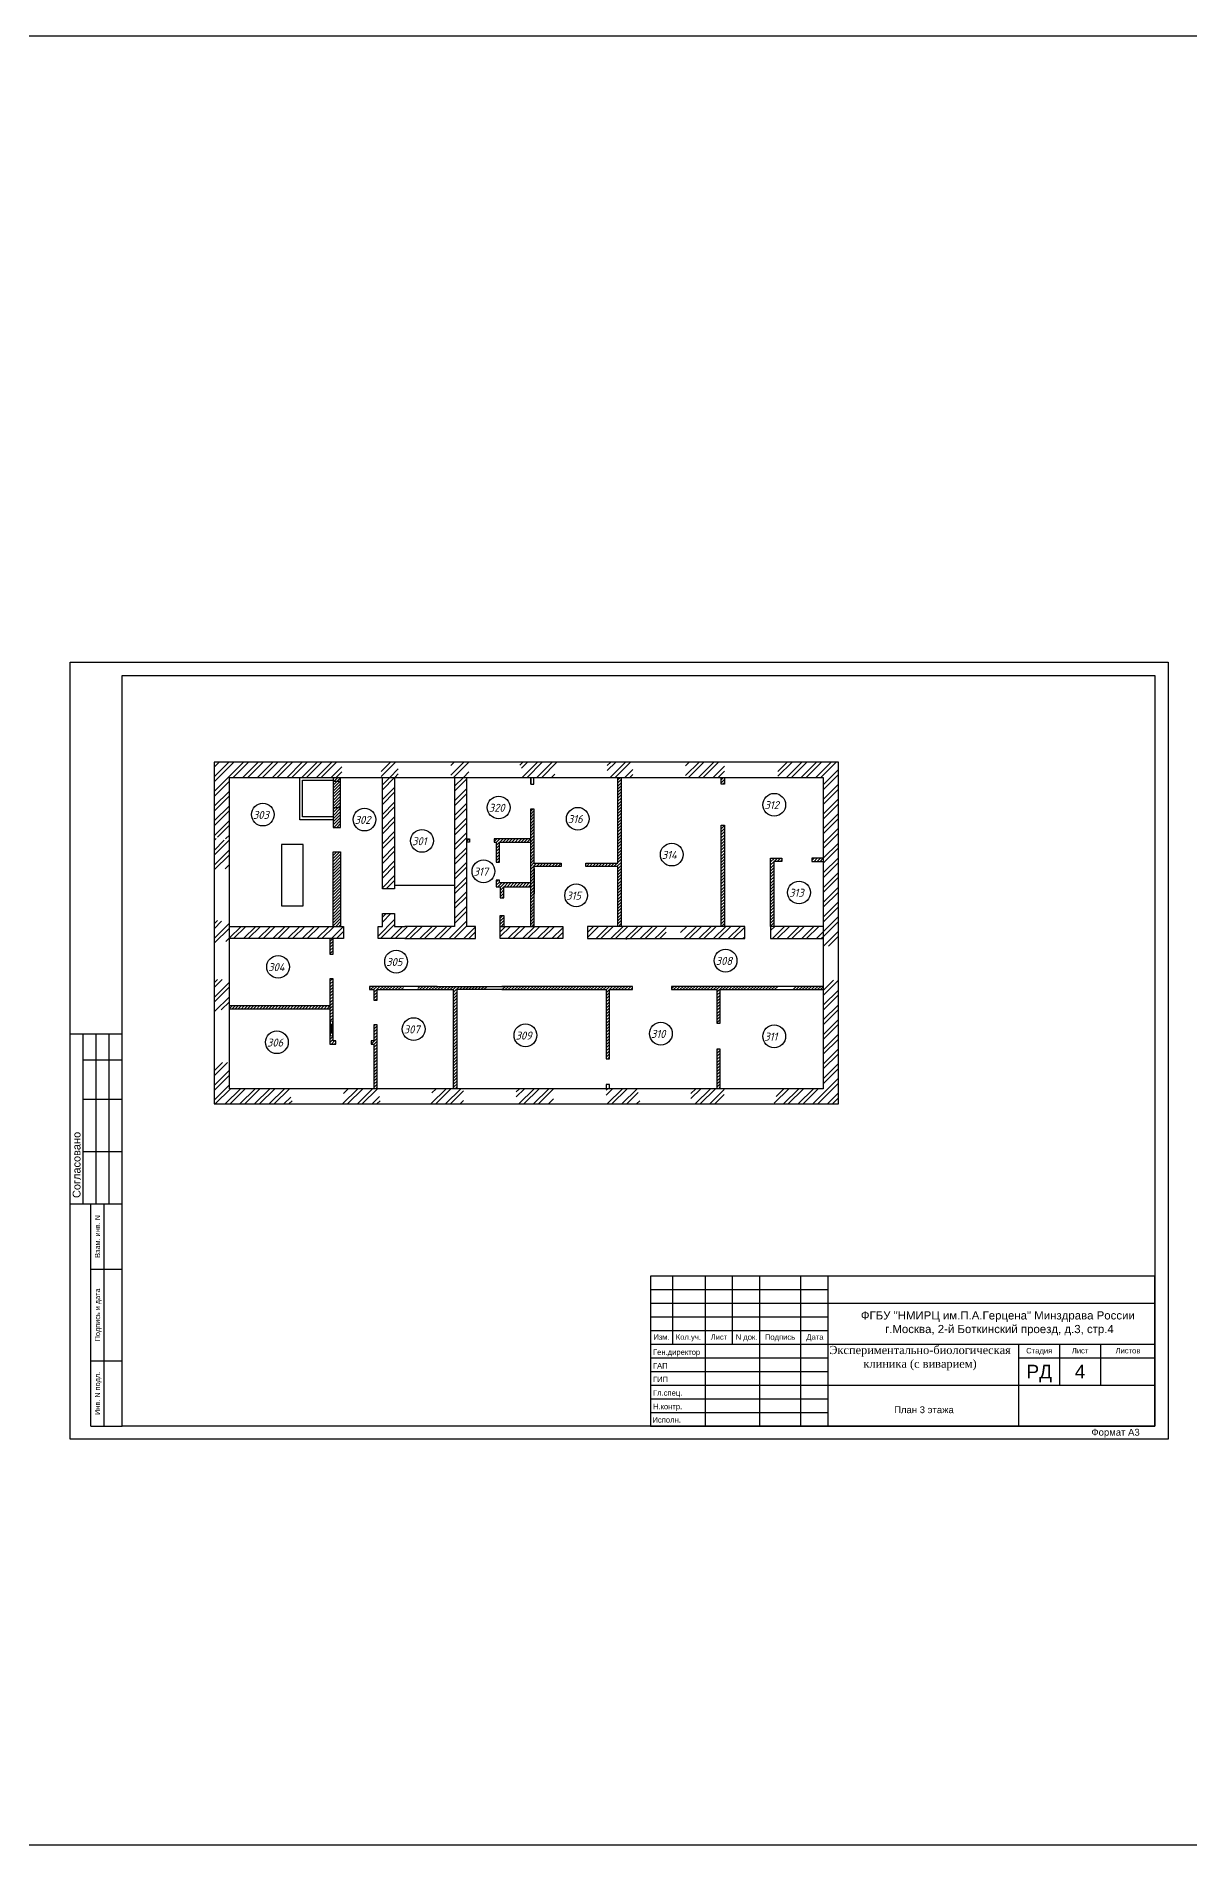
# Model space of a CAD drawing. Header units: millimetres. Extents: x -285783 to 224003, y -270247 to -22062.
# Drawn here: x -123785 to -81475, y -270247 to -203948 of the extents above; entities that cross this region are included whole.
import ezdxf
from ezdxf.enums import TextEntityAlignment as Align

# ---------------------------------------------------------------- set-up
doc = ezdxf.new("R2010")
doc.units = ezdxf.units.MM
for name, color, linetype, lineweight in [('12 текст рамки', 7, 'Continuous', 30), ('13 рамка', 7, 'Continuous', 30), ('крыльцо', 7, 'Continuous', 25), ('стены нар', 7, 'Continuous', 30), ('штриховки', 86, 'Continuous', 20)]:
    doc.layers.add(name, color=color, linetype=linetype, lineweight=lineweight)
for name, color, linetype in [('SANTEH', 30, 'Continuous'), ('ОК и Д', 5, 'Continuous'), ('перегородки', 7, 'Continuous')]:
    doc.layers.add(name, color=color, linetype=linetype)
doc.styles.add('РАМКА', font='arial.ttf')
doc.styles.add('стиль1', font='')
doc.styles.add('ТЕКСТ', font='arial.ttf', dxfattribs={"oblique": 10, "height": 150})
doc.styles.get('стиль1').set_extended_font_data('GOST Common', italic=True)

msp = doc.modelspace()

# ---------------------------------------------------------------- linework, layer by layer
at = {"layer": '13 рамка'}
for p, q in [((-122543, -240515), (-120625, -240515)), ((-122064, -246747), (-122064, -240515)), ((-121584, -246747), (-121584, -240515)), ((-121105, -246747), (-121105, -240515)), ((-122064, -241474), (-120625, -241474)), ((-122064, -242912), (-120625, -242912)), ((-122064, -244829), (-120625, -244829)), ((-122543, -246747), (-120625, -246747)), ((-121776, -254896), (-121776, -246747)), ((-121297, -254896), (-121297, -246747)), ((-121776, -249144), (-120625, -249144)), ((-101254, -249396), (-101254, -254896)), ((-82754, -249396), (-101254, -249396)), ((-101254, -249896), (-94754, -249896)), ((-100454, -249396), (-100454, -251896)), ((-99254, -249396), (-99254, -254896)), ((-98254, -249396), (-98254, -251896)), ((-97254, -249396), (-97254, -254896)), ((-95754, -249396), (-95754, -254896)), ((-94754, -249396), (-94754, -254896)), ((-82754, -254896), (-82754, -249396)), ((-101254, -250396), (-82754, -250396)), ((-101254, -250896), (-94754, -250896)), ((-101254, -251396), (-94754, -251396)), ((-101254, -251896), (-82754, -251896)), ((-87754, -251896), (-87754, -254896)), ((-86254, -251896), (-86254, -253396)), ((-84754, -251896), (-84754, -253396)), ((-121776, -252499), (-120625, -252499)), ((-101254, -252396), (-94754, -252396)), ((-87754, -252396), (-82754, -252396)), ((-101254, -252896), (-94754, -252896)), ((-101254, -252896), (-94754, -252896)), ((-101254, -253396), (-82754, -253396)), ((-101254, -253896), (-94754, -253896)), ((-101254, -253896), (-94754, -253896)), ((-101254, -254396), (-94754, -254396)), ((-101254, -254396), (-94754, -254396)), ((-121776, -254896), (-120625, -254896)), ((-101254, -254896), (-82754, -254896)), ((-101254, -254896), (-82754, -254896)), ((-101254, -254896), (-82754, -254896))]:
    msp.add_line(p, q, dxfattribs=at)
for points in [[(-122543, -226900), (-82275, -226900), (-82275, -255376), (-122543, -255376)], [(-120625, -227380), (-82754, -227380), (-82754, -254896), (-120625, -254896)]]:
    msp.add_lwpolyline(points, close=True, dxfattribs=at)
at = {"layer": 'SANTEH'}
msp.add_lwpolyline([(-105506, -235391), (-105506, -234456)], dxfattribs=at)
at = {"layer": 'крыльцо', "color": 1}
for p, q in [((-43836, -203948), (-285783, -203948)), ((-285162, -270247), (-43836, -270247))]:
    msp.add_line(p, q, dxfattribs=at)
at = {"layer": 'крыльцо', "color": 7}
for centre in [(-106822, -232222), (-96715, -232123), (-115473, -232481), (-111743, -232665), (-103922, -232636), (-109635, -233446), (-100477, -233949), (-107381, -234562), (-103982, -235443), (-95808, -235337), (-114913, -238062), (-110585, -237872), (-98500, -237835), (-109941, -240345), (-114957, -240828), (-105842, -240572), (-100874, -240511), (-96718, -240610)]:
    msp.add_circle(centre, 417, dxfattribs=at)
at = {"layer": 'ОК и Д', "color": 7, "lineweight": 15, "transparency": 33554687}
for p, q in [((-112889, -240059), (-113009, -240059)), ((-112889, -240589), (-113009, -240589))]:
    msp.add_line(p, q, dxfattribs=at)
at = {"layer": 'ОК и Д', "color": 7, "lineweight": 15}
for p, q in [((-112991, -240159), (-112991, -240059)), ((-112991, -240059), (-112921, -240059)), ((-112991, -240159), (-112991, -240489)), ((-112921, -240159), (-112991, -240159)), ((-112991, -240589), (-112991, -240489)), ((-112991, -240489), (-112921, -240489)), ((-112921, -240589), (-112991, -240589)), ((-112956, -240159), (-112956, -240489)), ((-112921, -240059), (-112921, -240159)), ((-112921, -240159), (-112921, -240489)), ((-112921, -240489), (-112921, -240589))]:
    msp.add_line(p, q, dxfattribs=at)
at = {"layer": 'перегородки', "lineweight": 30}
for p, q in [((-111009, -230559), (-117259, -230559)), ((-112409, -230559), (-117259, -230559)), ((-117259, -230559), (-117259, -243089)), ((-94359, -230559), (-112409, -230559)), ((-108689, -230559), (-111009, -230559)), ((-107129, -230559), (-108689, -230559)), ((-94359, -237084), (-94359, -230559)), ((-116699, -242529), (-116699, -231119)), ((-116699, -231119), (-112409, -231119)), ((-114119, -232669), (-114119, -231119)), ((-114019, -232569), (-114019, -231219)), ((-114019, -231219), (-112889, -231219)), ((-112889, -231119), (-112889, -232949)), ((-112629, -231269), (-112889, -231269)), ((-112619, -232949), (-112619, -231119)), ((-112409, -231119), (-108439, -231119)), ((-111089, -235209), (-111089, -231119)), ((-110639, -231119), (-110639, -235209)), ((-108439, -231119), (-108439, -236579)), ((-108439, -231119), (-107989, -231119)), ((-107989, -236579), (-107989, -231119)), ((-107989, -231119), (-94919, -231119)), ((-105649, -231119), (-105649, -231369)), ((-105649, -231369), (-105649, -231119)), ((-105649, -231369), (-105529, -231369)), ((-105529, -231369), (-105529, -231119)), ((-102449, -234268), (-102449, -231119)), ((-102449, -231119), (-102329, -231119)), ((-102329, -231119), (-102329, -236579)), ((-98664, -231369), (-98664, -231119)), ((-98544, -231369), (-98664, -231369)), ((-98544, -231119), (-98544, -231369)), ((-94919, -231119), (-94919, -237084)), ((-112889, -232669), (-114119, -232669)), ((-112889, -232569), (-114019, -232569)), ((-112629, -232239), (-112889, -232239)), ((-105649, -234419), (-105649, -232269)), ((-105649, -232269), (-105529, -232269)), ((-105529, -232269), (-105529, -234268)), ((-112889, -232949), (-112619, -232949)), ((-107989, -233369), (-107889, -233369)), ((-107889, -233369), (-107889, -233489)), ((-106909, -233369), (-106989, -233367)), ((-106989, -233367), (-106989, -233487)), ((-105649, -233369), (-106909, -233369)), ((-98664, -236579), (-98664, -232869)), ((-98664, -232869), (-98544, -232869)), ((-98544, -232869), (-98544, -234469)), ((-113989, -233579), (-114789, -233579)), ((-114789, -233579), (-114789, -234529)), ((-113989, -234529), (-113989, -233579)), ((-112889, -236579), (-112889, -233849)), ((-112889, -233849), (-112619, -233849)), ((-112619, -233849), (-112619, -236579)), ((-107889, -233489), (-107989, -233489)), ((-106989, -233487), (-106909, -233489)), ((-106909, -233489), (-106909, -234229)), ((-106789, -234229), (-106789, -233489)), ((-106789, -233489), (-105649, -233489)), ((-114789, -234529), (-114789, -235829)), ((-113989, -235829), (-113989, -234529)), ((-106909, -234229), (-106789, -234229)), ((-105649, -235529), (-105649, -234419)), ((-105529, -234268), (-105529, -234268)), ((-105529, -234268), (-105529, -234268)), ((-105529, -234268), (-104529, -234268)), ((-104529, -234388), (-105529, -234388)), ((-105529, -234388), (-105529, -235529)), ((-104529, -234268), (-104529, -234388)), ((-103629, -234388), (-103629, -234268)), ((-103629, -234268), (-102449, -234268)), ((-102449, -234388), (-103629, -234388)), ((-102449, -235389), (-102449, -234388)), ((-98544, -234469), (-98544, -234469)), ((-98544, -234469), (-98544, -234589)), ((-98544, -234589), (-98544, -234589)), ((-98544, -234589), (-98544, -236579)), ((-96848, -236579), (-96848, -234079)), ((-96848, -234079), (-96433, -234079)), ((-96433, -234199), (-96728, -234199)), ((-96728, -234199), (-96728, -236579)), ((-96433, -234079), (-96433, -234199)), ((-94919, -234079), (-95333, -234079)), ((-95333, -234079), (-95333, -234199)), ((-95333, -234199), (-94919, -234199)), ((-110639, -235209), (-111089, -235209)), ((-108439, -235079), (-110639, -235079)), ((-106789, -234889), (-106909, -234889)), ((-106909, -234889), (-106909, -234989)), ((-106909, -234989), (-106909, -234989)), ((-106909, -234989), (-106909, -235129)), ((-106909, -235129), (-106769, -235129)), ((-106789, -234989), (-106789, -234889)), ((-105649, -234989), (-106789, -234989)), ((-106769, -235129), (-106769, -235529)), ((-106629, -235529), (-106629, -235129)), ((-106629, -235129), (-105649, -235129)), ((-114789, -235829), (-113989, -235829)), ((-106769, -235529), (-106629, -235529)), ((-105649, -236579), (-105649, -235529)), ((-105529, -235529), (-105529, -236579)), ((-102449, -236579), (-102449, -235389)), ((-116699, -236579), (-112508, -236579)), ((-112508, -236579), (-112508, -237029)), ((-111239, -237029), (-111239, -236579)), ((-111239, -236579), (-111089, -236579)), ((-111089, -236579), (-111089, -236109)), ((-111089, -236109), (-110639, -236109)), ((-110639, -236109), (-110639, -236579)), ((-110639, -236579), (-110269, -236579)), ((-108439, -236579), (-110269, -236579)), ((-107889, -236579), (-107989, -236579)), ((-107669, -236579), (-107889, -236579)), ((-107669, -237029), (-107669, -236579)), ((-106769, -236579), (-106769, -236179)), ((-106769, -236179), (-106629, -236179)), ((-106769, -237029), (-106769, -236579)), ((-106769, -236579), (-104469, -236579)), ((-106629, -236179), (-106629, -236580)), ((-104469, -236579), (-104469, -237029)), ((-97798, -236579), (-103569, -236579)), ((-103569, -236579), (-103569, -237029)), ((-97798, -237029), (-97798, -236579)), ((-94919, -236579), (-96848, -236579)), ((-96848, -236579), (-96848, -237029)), ((-112508, -237029), (-116699, -237029)), ((-113009, -237029), (-113009, -237604)), ((-112889, -237604), (-112889, -237029)), ((-110269, -237029), (-111239, -237029)), ((-110269, -237029), (-107889, -237029)), ((-107889, -237029), (-107669, -237029)), ((-104469, -237029), (-106769, -237029)), ((-103569, -237029), (-97798, -237029)), ((-96848, -237029), (-94919, -237029)), ((-94919, -237084), (-94919, -242529)), ((-94359, -243089), (-94359, -237084)), ((-113009, -237604), (-112889, -237604)), ((-113009, -238504), (-113009, -240589)), ((-112889, -238504), (-113009, -238504)), ((-112889, -240589), (-112889, -238504)), ((-109079, -238779), (-111559, -238779)), ((-111559, -238779), (-111559, -238899)), ((-111559, -238899), (-111399, -238899)), ((-111399, -238899), (-111399, -239289)), ((-111399, -239289), (-111279, -239289)), ((-111279, -239289), (-111279, -238899)), ((-111279, -238899), (-108479, -238899)), ((-109079, -238779), (-106634, -238779)), ((-108479, -242529), (-108479, -238899)), ((-106634, -238899), (-108359, -238899)), ((-108359, -238899), (-108359, -242529)), ((-103059, -238779), (-106709, -238779)), ((-106709, -238898), (-102879, -238899)), ((-101909, -238779), (-103059, -238779)), ((-102879, -238899), (-102879, -238899)), ((-102879, -238899), (-102879, -241429)), ((-102759, -241429), (-102759, -238899)), ((-102759, -238899), (-101909, -238899)), ((-101909, -238899), (-101909, -238779)), ((-95909, -238779), (-100489, -238779)), ((-100489, -238779), (-100489, -238899)), ((-100489, -238899), (-98819, -238899)), ((-98819, -238899), (-98819, -240129)), ((-98699, -240129), (-98699, -238899)), ((-98699, -238899), (-95984, -238899)), ((-94919, -238779), (-96009, -238779)), ((-96009, -238899), (-94919, -238899)), ((-113009, -239489), (-116699, -239489)), ((-113009, -239609), (-116699, -239609)), ((-113009, -240589), (-113009, -240899)), ((-112889, -240779), (-112889, -240589)), ((-111279, -240189), (-111399, -240189)), ((-111399, -240189), (-111399, -240779)), ((-111279, -242529), (-111279, -240189)), ((-98819, -240129), (-98699, -240129)), ((-113009, -240899), (-112794, -240899)), ((-112794, -240779), (-112889, -240779)), ((-112794, -240899), (-112794, -240779)), ((-111399, -240779), (-111494, -240779)), ((-111494, -240779), (-111494, -240899)), ((-111494, -240899), (-111399, -240899)), ((-111399, -240899), (-111399, -242529)), ((-98699, -241079), (-98819, -241079)), ((-98819, -241079), (-98819, -242529)), ((-98699, -242529), (-98699, -241079)), ((-102879, -241429), (-102759, -241429)), ((-94919, -242529), (-116699, -242529)), ((-102759, -242379), (-102879, -242379)), ((-102879, -242379), (-102879, -242529)), ((-102759, -242529), (-102759, -242379)), ((-117259, -243089), (-94359, -243089))]:
    msp.add_line(p, q, dxfattribs=at)
at = {"layer": 'стены нар'}
for p, q in [((-112619, -234409), (-112619, -236209)), ((-112508, -236579), (-112508, -237029)), ((-112359, -243089), (-102839, -243089))]:
    msp.add_line(p, q, dxfattribs=at)
at = {"layer": 'штриховки', "color": 18, "lineweight": 15, "true_color": 0x000000}
for p, q in [((-117259, -230561), (-117257, -230559)), ((-117259, -231099), (-116718, -230559)), ((-117259, -231638), (-116179, -230559)), ((-117259, -230740), (-117077, -230559)), ((-117259, -231279), (-116539, -230559)), ((-116560, -231119), (-116000, -230559)), ((-116200, -231119), (-115640, -230559)), ((-116021, -231119), (-115461, -230559)), ((-115662, -231119), (-115102, -230559)), ((-115482, -231119), (-114922, -230559)), ((-115123, -231119), (-114563, -230559)), ((-114943, -231119), (-114383, -230559)), ((-114584, -231119), (-114024, -230559)), ((-114404, -231119), (-113844, -230559)), ((-114045, -231119), (-113485, -230559)), ((-113866, -231119), (-113306, -230559)), ((-113506, -231119), (-112946, -230559)), ((-113327, -231119), (-112767, -230559)), ((-111134, -230902), (-110791, -230559)), ((-111134, -231081), (-110612, -230559)), ((-108576, -230679), (-108456, -230559)), ((-108573, -231035), (-108097, -230559)), ((-108477, -231119), (-107917, -230559)), ((-106050, -230666), (-105942, -230559)), ((-105985, -230781), (-105762, -230559)), ((-105963, -231119), (-105403, -230559)), ((-105783, -231119), (-105223, -230559)), ((-105424, -231119), (-104864, -230559)), ((-105245, -231119), (-104704, -230578)), ((-102839, -230688), (-102709, -230559)), ((-102839, -230868), (-102529, -230559)), ((-102730, -231119), (-102170, -230559)), ((-102551, -231119), (-101991, -230559)), ((-99970, -231053), (-99476, -230559)), ((-99970, -230693), (-99835, -230559)), ((-99856, -231119), (-99296, -230559)), ((-99497, -231119), (-98937, -230559)), ((-99318, -231119), (-98758, -230559)), ((-98958, -231119), (-98544, -230704)), ((-96584, -230899), (-96243, -230559)), ((-96584, -231079), (-96064, -230559)), ((-96264, -231119), (-95704, -230559)), ((-96085, -231119), (-95525, -230559)), ((-95726, -231119), (-95166, -230559)), ((-95546, -231119), (-94986, -230559)), ((-95187, -231119), (-94627, -230559)), ((-95007, -231119), (-94447, -230559)), ((-117259, -231818), (-116699, -231258)), ((-112968, -231119), (-112579, -230730)), ((-112788, -231119), (-112579, -230910)), ((-111089, -231395), (-110812, -231119)), ((-111089, -231575), (-110639, -231125)), ((-110812, -231119), (-110503, -230809)), ((-110633, -231119), (-110503, -230989)), ((-108439, -231439), (-108118, -231119)), ((-108439, -231619), (-107989, -231169)), ((-108118, -231119), (-107915, -230915)), ((-104885, -231119), (-104769, -231002)), ((-102191, -231119), (-101900, -230827)), ((-102012, -231119), (-101900, -231007)), ((-98779, -231119), (-98544, -230884)), ((-94919, -231390), (-94359, -230830)), ((-94919, -231569), (-94359, -231009)), ((-94919, -231928), (-94359, -231368)), ((-117259, -232177), (-116699, -231617)), ((-117259, -232357), (-116699, -231797)), ((-111089, -231934), (-110639, -231484)), ((-111089, -232114), (-110639, -231664)), ((-111089, -232473), (-110639, -232023)), ((-108439, -231978), (-107989, -231528)), ((-108439, -232158), (-107989, -231708)), ((-94919, -232108), (-94359, -231548)), ((-94919, -232467), (-94359, -231907)), ((-117259, -232716), (-116699, -232156)), ((-117259, -232895), (-116699, -232335)), ((-117259, -233255), (-116699, -232695)), ((-111089, -232652), (-110639, -232202)), ((-111089, -233012), (-110639, -232562)), ((-108439, -232517), (-107989, -232067)), ((-108439, -232696), (-107989, -232246)), ((-108439, -233056), (-107989, -232606)), ((-94919, -232647), (-94359, -232087)), ((-94919, -233006), (-94359, -232446)), ((-94919, -233186), (-94359, -232626)), ((-117259, -233434), (-117183, -233359)), ((-117139, -233314), (-116699, -232874)), ((-116837, -233371), (-116699, -233233)), ((-111089, -233191), (-110639, -232741)), ((-111089, -233550), (-110639, -233100)), ((-111089, -233730), (-110639, -233280)), ((-108439, -233235), (-107989, -232785)), ((-108439, -233594), (-107989, -233144)), ((-108439, -233774), (-107989, -233324)), ((-94919, -233545), (-94359, -232985)), ((-94919, -233724), (-94359, -233164)), ((-117259, -233793), (-116889, -233424)), ((-117259, -233973), (-116709, -233424)), ((-117259, -234332), (-116699, -233772)), ((-117259, -234512), (-116699, -233952)), ((-111089, -234089), (-110639, -233639)), ((-111089, -234269), (-110639, -233819)), ((-108439, -234133), (-107989, -233683)), ((-108439, -234313), (-107989, -233863)), ((-94919, -234084), (-94359, -233524)), ((-94919, -234263), (-94359, -233703)), ((-116851, -234464), (-116699, -234311)), ((-111089, -234628), (-110639, -234178)), ((-111089, -234808), (-110639, -234358)), ((-108439, -234672), (-107989, -234222)), ((-108439, -234852), (-107989, -234402)), ((-94919, -234622), (-94359, -234062)), ((-94919, -234802), (-94359, -234242)), ((-94919, -235161), (-94359, -234601)), ((-111089, -235167), (-110639, -234717)), ((-110951, -235209), (-110639, -234896)), ((-108439, -235211), (-107989, -234761)), ((-108439, -235391), (-107989, -234941)), ((-108439, -235750), (-107989, -235300)), ((-94919, -235341), (-94359, -234781)), ((-94919, -235700), (-94359, -235140)), ((-94919, -235880), (-94359, -235320)), ((-108439, -235929), (-107989, -235479)), ((-108439, -236289), (-107989, -235839)), ((-108439, -236468), (-107989, -236018)), ((-94919, -236239), (-94359, -235679)), ((-94919, -236419), (-94359, -235859)), ((-117259, -236487), (-117139, -236367)), ((-117259, -236667), (-116985, -236394)), ((-117259, -237026), (-116699, -236466)), ((-117252, -237199), (-116699, -236646)), ((-116699, -237005), (-116272, -236579)), ((-116543, -237029), (-116093, -236579)), ((-116184, -237029), (-115734, -236579)), ((-116004, -237029), (-115554, -236579)), ((-115645, -237029), (-115195, -236579)), ((-115465, -237029), (-115015, -236579)), ((-115106, -237029), (-114656, -236579)), ((-114926, -237029), (-114476, -236579)), ((-114567, -237029), (-114117, -236579)), ((-114387, -237029), (-113937, -236579)), ((-114028, -237029), (-113578, -236579)), ((-113849, -237029), (-113399, -236579)), ((-113489, -237029), (-113039, -236579)), ((-113310, -237029), (-112860, -236579)), ((-112951, -237029), (-112508, -236586)), ((-111239, -236933), (-110639, -236333)), ((-111155, -237029), (-110639, -236513)), ((-111089, -236244), (-110953, -236109)), ((-111089, -236424), (-110773, -236109)), ((-110795, -237029), (-110345, -236579)), ((-110616, -237029), (-110269, -236682)), ((-110269, -236682), (-110166, -236579)), ((-110257, -237029), (-109807, -236579)), ((-110077, -237029), (-109627, -236579)), ((-109718, -237029), (-109268, -236579)), ((-109538, -237029), (-109088, -236579)), ((-109179, -237029), (-108729, -236579)), ((-108999, -237029), (-108549, -236579)), ((-108640, -237029), (-107989, -236377)), ((-108461, -237029), (-107989, -236557)), ((-108101, -237029), (-107669, -236596)), ((-106769, -236774), (-106574, -236579)), ((-106769, -236953), (-106394, -236579)), ((-106485, -237029), (-106035, -236579)), ((-106305, -237029), (-105855, -236579)), ((-105946, -237029), (-105496, -236579)), ((-105766, -237029), (-105316, -236579)), ((-105407, -237029), (-104957, -236579)), ((-105228, -237029), (-104778, -236579)), ((-104868, -237029), (-104469, -236629)), ((-103569, -236807), (-103341, -236579)), ((-103569, -236986), (-103161, -236579)), ((-103252, -237029), (-102802, -236579)), ((-103072, -237029), (-102622, -236579)), ((-102713, -237029), (-102263, -236579)), ((-102534, -237029), (-102084, -236579)), ((-102174, -237029), (-101724, -236579)), ((-101995, -237029), (-101545, -236579)), ((-101636, -237029), (-101186, -236579)), ((-101456, -237029), (-101006, -236579)), ((-100918, -236850), (-100683, -236615)), ((-100153, -236804), (-99928, -236579)), ((-100019, -237029), (-99569, -236579)), ((-99839, -237029), (-99389, -236579)), ((-99480, -237029), (-99030, -236579)), ((-99301, -237029), (-98851, -236579)), ((-98941, -237029), (-98491, -236579)), ((-98762, -237029), (-98312, -236579)), ((-98403, -237029), (-97953, -236579)), ((-98223, -237029), (-97798, -236603)), ((-96848, -236731), (-96695, -236579)), ((-96786, -237029), (-96336, -236579)), ((-96607, -237029), (-96157, -236579)), ((-96247, -237029), (-95797, -236579)), ((-96068, -237029), (-95618, -236579)), ((-95709, -237029), (-95259, -236579)), ((-95529, -237029), (-95079, -236579)), ((-94919, -236778), (-94359, -236218)), ((-94919, -236957), (-94359, -236397)), ((-116827, -237134), (-116699, -237005)), ((-112771, -237029), (-112508, -236765)), ((-107922, -237029), (-107669, -236776)), ((-104689, -237029), (-104469, -236809)), ((-102159, -237058), (-102129, -237029)), ((-101097, -237029), (-100918, -236850)), ((-100917, -237029), (-100683, -236795)), ((-97864, -237029), (-97798, -236963)), ((-95170, -237029), (-94919, -236778)), ((-94990, -237029), (-94919, -236957)), ((-94906, -237304), (-94359, -236757)), ((-94726, -237304), (-94359, -236936)), ((-117259, -238643), (-117139, -238523)), ((-117259, -238822), (-116960, -238524)), ((-117259, -239182), (-116699, -238622)), ((-94919, -239113), (-94359, -238553)), ((-94919, -238933), (-94539, -238554)), ((-117259, -239361), (-116699, -238801)), ((-117242, -239704), (-116699, -239160)), ((-94919, -239472), (-94359, -238912)), ((-94919, -239651), (-94359, -239091)), ((-116997, -239639), (-116699, -239340)), ((-94919, -240011), (-94359, -239451)), ((-94919, -240190), (-94359, -239630)), ((-94919, -240549), (-94359, -239989)), ((-94919, -240729), (-94359, -240169)), ((-94919, -241088), (-94359, -240528)), ((-94919, -241268), (-94359, -240708)), ((-94919, -241627), (-94359, -241067)), ((-94919, -241807), (-94359, -241247)), ((-117259, -241876), (-116952, -241569)), ((-117259, -242055), (-116772, -241569)), ((-117259, -242414), (-116699, -241854)), ((-94919, -242166), (-94359, -241606)), ((-94919, -242346), (-94359, -241786)), ((-117259, -242594), (-116699, -242034)), ((-117259, -242953), (-116699, -242393)), ((-117215, -243089), (-116655, -242529)), ((-116855, -243089), (-116295, -242529)), ((-116676, -243089), (-116116, -242529)), ((-116317, -243089), (-115757, -242529)), ((-116137, -243089), (-115577, -242529)), ((-115778, -243089), (-115218, -242529)), ((-115598, -243089), (-115038, -242529)), ((-115239, -243089), (-114679, -242529)), ((-115059, -243089), (-114499, -242529)), ((-112545, -243089), (-111985, -242529)), ((-112519, -242703), (-112344, -242529)), ((-112365, -243089), (-111805, -242529)), ((-112006, -243089), (-111446, -242529)), ((-111826, -243089), (-111266, -242529)), ((-109312, -243089), (-108752, -242529)), ((-109269, -242686), (-109111, -242529)), ((-109132, -243089), (-108572, -242529)), ((-108773, -243089), (-108213, -242529)), ((-108594, -243089), (-108109, -242604)), ((-106179, -242650), (-106058, -242529)), ((-106179, -242829), (-105878, -242529)), ((-106079, -243089), (-105519, -242529)), ((-105899, -243089), (-105339, -242529)), ((-105540, -243089), (-104980, -242529)), ((-105361, -243089), (-104809, -242537)), ((-102879, -242582), (-102825, -242529)), ((-102879, -242762), (-102645, -242529)), ((-102846, -243089), (-102286, -242529)), ((-102667, -243089), (-102107, -242529)), ((-102307, -243089), (-101747, -242529)), ((-99774, -242710), (-99592, -242529)), ((-99774, -242890), (-99412, -242529)), ((-99613, -243089), (-99053, -242529)), ((-99434, -243089), (-98874, -242529)), ((-99074, -243089), (-98549, -242563)), ((-96714, -243063), (-96180, -242529)), ((-96649, -242818), (-96359, -242529)), ((-96380, -243089), (-95820, -242529)), ((-96201, -243089), (-95641, -242529)), ((-95842, -243089), (-95282, -242529)), ((-95662, -243089), (-95102, -242529)), ((-95303, -243089), (-94359, -242145)), ((-95123, -243089), (-94359, -242324)), ((-114700, -243089), (-114449, -242837)), ((-114521, -243089), (-114401, -242969)), ((-111467, -243089), (-111199, -242820)), ((-111288, -243089), (-111168, -242969)), ((-108234, -243089), (-108109, -242963)), ((-105001, -243089), (-104809, -242896)), ((-102128, -243089), (-101704, -242665)), ((-101769, -243089), (-101649, -242969)), ((-98895, -243089), (-98549, -242743)), ((-94764, -243089), (-94359, -242684)), ((-94584, -243089), (-94359, -242863))]:
    msp.add_line(p, q, dxfattribs=at)
at = {"layer": 'штриховки', "color": 251, "lineweight": 5, "true_color": 0x636466}
for p, q in [((-112889, -231175), (-112833, -231119)), ((-112889, -231399), (-112758, -231269)), ((-112889, -231511), (-112646, -231269)), ((-112889, -231624), (-112619, -231354)), ((-112871, -231269), (-112721, -231119)), ((-112758, -231269), (-112619, -231129)), ((-102449, -231209), (-102359, -231119)), ((-102449, -231321), (-102328, -231200)), ((-102449, -231434), (-102328, -231313)), ((-98664, -231206), (-98577, -231119)), ((-98664, -231318), (-98544, -231198)), ((-98602, -231369), (-98544, -231310)), ((-112889, -231736), (-112619, -231466)), ((-112889, -231848), (-112619, -231578)), ((-112889, -231960), (-112619, -231690)), ((-112889, -232073), (-112619, -231803)), ((-112889, -232185), (-112619, -231915)), ((-112830, -232239), (-112619, -232027)), ((-102450, -231658), (-102329, -231537)), ((-102450, -231771), (-102329, -231649)), ((-102450, -231883), (-102329, -231762)), ((-102450, -231995), (-102329, -231874)), ((-102450, -232107), (-102329, -231986)), ((-102449, -231546), (-102328, -231425)), ((-112889, -232297), (-112830, -232239)), ((-112889, -232409), (-112718, -232239)), ((-112889, -232522), (-112619, -232252)), ((-112889, -232634), (-112619, -232364)), ((-112889, -232746), (-112619, -232476)), ((-112889, -232858), (-112619, -232588)), ((-112867, -232949), (-112619, -232701)), ((-112718, -232239), (-112619, -232139)), ((-102450, -232220), (-102329, -232099)), ((-102450, -232332), (-102329, -232211)), ((-102450, -232444), (-102329, -232323)), ((-102450, -232557), (-102329, -232435)), ((-102450, -232669), (-102329, -232548)), ((-102450, -232781), (-102329, -232660)), ((-112755, -232949), (-112619, -232813)), ((-112642, -232949), (-112619, -232925)), ((-107989, -233459), (-107899, -233369)), ((-106989, -233469), (-106888, -233369)), ((-106909, -233501), (-106776, -233369)), ((-106784, -233489), (-106664, -233369)), ((-106672, -233489), (-106552, -233369)), ((-106559, -233489), (-106439, -233369)), ((-106447, -233489), (-106327, -233369)), ((-106335, -233489), (-106215, -233369)), ((-106223, -233489), (-106103, -233369)), ((-106110, -233489), (-105990, -233369)), ((-105998, -233489), (-105878, -233369)), ((-105886, -233489), (-105766, -233369)), ((-105774, -233489), (-105654, -233369)), ((-102450, -232893), (-102329, -232772)), ((-102450, -233006), (-102329, -232884)), ((-102450, -233118), (-102329, -232997)), ((-102450, -233230), (-102329, -233109)), ((-102450, -233343), (-102329, -233221)), ((-102450, -233455), (-102329, -233333)), ((-98664, -232890), (-98643, -232869)), ((-98664, -233002), (-98544, -232882)), ((-98664, -233114), (-98544, -232994)), ((-98664, -233226), (-98544, -233106)), ((-98664, -233339), (-98544, -233219)), ((-98664, -233451), (-98544, -233331)), ((-112889, -233869), (-112869, -233849)), ((-112889, -233981), (-112757, -233849)), ((-112889, -234093), (-112644, -233849)), ((-112889, -234205), (-112619, -233935)), ((-107906, -233489), (-107889, -233471)), ((-106909, -233614), (-106789, -233494)), ((-106909, -233726), (-106789, -233606)), ((-106909, -233838), (-106789, -233718)), ((-106909, -233950), (-106789, -233830)), ((-106909, -234063), (-106789, -233943)), ((-105661, -233489), (-105649, -233476)), ((-102450, -233567), (-102329, -233446)), ((-102450, -233679), (-102329, -233558)), ((-102450, -233792), (-102329, -233670)), ((-102450, -233904), (-102329, -233783)), ((-102450, -234016), (-102329, -233895)), ((-102450, -234129), (-102329, -234007)), ((-98664, -233563), (-98544, -233443)), ((-98664, -233675), (-98544, -233555)), ((-98664, -233788), (-98544, -233668)), ((-98664, -233900), (-98544, -233780)), ((-98664, -234012), (-98544, -233892)), ((-98664, -234124), (-98544, -234004)), ((-112889, -234318), (-112619, -234048)), ((-112889, -234430), (-112619, -234160)), ((-112889, -234542), (-112619, -234272)), ((-112889, -234654), (-112619, -234384)), ((-112889, -234767), (-112619, -234497)), ((-112889, -234879), (-112619, -234609)), ((-106909, -234175), (-106789, -234055)), ((-106850, -234229), (-106789, -234167)), ((-103629, -234297), (-103600, -234268)), ((-103608, -234388), (-103488, -234268)), ((-103496, -234388), (-103376, -234268)), ((-103383, -234388), (-103263, -234268)), ((-103271, -234388), (-103151, -234268)), ((-103159, -234388), (-103039, -234268)), ((-103047, -234388), (-102927, -234268)), ((-102934, -234388), (-102814, -234268)), ((-102822, -234388), (-102702, -234268)), ((-102710, -234388), (-102590, -234268)), ((-102598, -234388), (-102478, -234268)), ((-102485, -234388), (-102329, -234232)), ((-102451, -234802), (-102329, -234681)), ((-102450, -234241), (-102329, -234119)), ((-102450, -234577), (-102329, -234456)), ((-102450, -234690), (-102329, -234568)), ((-102449, -234464), (-102329, -234344)), ((-98664, -234237), (-98544, -234117)), ((-98664, -234349), (-98544, -234229)), ((-98664, -234461), (-98544, -234341)), ((-98664, -234573), (-98544, -234453)), ((-98664, -234686), (-98544, -234566)), ((-98664, -234798), (-98544, -234678)), ((-96848, -234104), (-96822, -234079)), ((-96848, -234217), (-96710, -234079)), ((-96848, -234329), (-96728, -234209)), ((-96848, -234441), (-96728, -234321)), ((-96848, -234553), (-96728, -234433)), ((-96848, -234666), (-96728, -234546)), ((-96848, -234778), (-96728, -234658)), ((-96718, -234199), (-96598, -234079)), ((-96605, -234199), (-96485, -234079)), ((-96493, -234199), (-96433, -234139)), ((-95333, -234161), (-95251, -234079)), ((-95258, -234199), (-95138, -234079)), ((-95146, -234199), (-95026, -234079)), ((-95034, -234199), (-94919, -234084)), ((-112889, -234991), (-112619, -234721)), ((-112889, -235103), (-112619, -234833)), ((-112889, -235216), (-112619, -234946)), ((-112889, -235328), (-112619, -235058)), ((-112889, -235440), (-112619, -235170)), ((-112889, -235552), (-112619, -235282)), ((-106909, -234961), (-106837, -234889)), ((-106909, -235073), (-106789, -234953)), ((-106852, -235129), (-106712, -234989)), ((-106769, -235157), (-106600, -234989)), ((-106769, -235270), (-106630, -235131)), ((-106769, -235382), (-106630, -235243)), ((-106769, -235494), (-106630, -235356)), ((-106625, -235126), (-106488, -234989)), ((-106513, -235126), (-106376, -234989)), ((-106400, -235126), (-106263, -234989)), ((-106291, -235129), (-106151, -234989)), ((-106179, -235129), (-106039, -234989)), ((-106067, -235129), (-105927, -234989)), ((-105954, -235129), (-105814, -234989)), ((-105842, -235129), (-105702, -234989)), ((-105730, -235129), (-105649, -235048)), ((-102453, -235366), (-102329, -235242)), ((-102453, -235478), (-102329, -235354)), ((-102452, -235140), (-102329, -235017)), ((-102452, -235253), (-102329, -235130)), ((-102451, -234915), (-102329, -234793)), ((-102451, -235028), (-102329, -234905)), ((-98664, -234910), (-98544, -234790)), ((-98664, -235022), (-98544, -234902)), ((-98664, -235135), (-98544, -235015)), ((-98664, -235247), (-98544, -235127)), ((-98664, -235359), (-98544, -235239)), ((-98664, -235471), (-98544, -235351)), ((-96848, -234890), (-96728, -234770)), ((-96848, -235002), (-96728, -234882)), ((-96848, -235115), (-96728, -234995)), ((-96848, -235227), (-96728, -235107)), ((-96848, -235339), (-96728, -235219)), ((-96848, -235451), (-96728, -235331)), ((-112889, -235665), (-112619, -235395)), ((-112889, -235777), (-112619, -235507)), ((-112889, -235889), (-112619, -235619)), ((-112889, -236001), (-112619, -235731)), ((-112889, -236114), (-112619, -235844)), ((-112889, -236226), (-112619, -235956)), ((-106691, -235529), (-106629, -235466)), ((-102452, -235590), (-102329, -235466)), ((-102452, -235702), (-102329, -235579)), ((-102451, -235814), (-102329, -235691)), ((-102451, -235925), (-102329, -235803)), ((-102451, -236037), (-102329, -235916)), ((-98664, -235584), (-98544, -235464)), ((-98664, -235696), (-98544, -235576)), ((-98664, -235808), (-98544, -235688)), ((-98664, -235920), (-98544, -235800)), ((-98664, -236033), (-98544, -235913)), ((-96848, -235564), (-96728, -235444)), ((-96848, -235676), (-96728, -235556)), ((-96848, -235788), (-96728, -235668)), ((-96848, -235900), (-96728, -235780)), ((-96848, -236013), (-96728, -235893)), ((-96848, -236125), (-96728, -236005)), ((-112889, -236338), (-112619, -236068)), ((-112889, -236450), (-112619, -236180)), ((-112889, -236563), (-112619, -236293)), ((-112792, -236579), (-112619, -236405)), ((-112680, -236579), (-112619, -236517)), ((-106769, -236280), (-106668, -236179)), ((-106769, -236392), (-106629, -236252)), ((-106769, -236504), (-106629, -236364)), ((-106731, -236579), (-106629, -236477)), ((-102450, -236149), (-102329, -236028)), ((-102450, -236261), (-102329, -236140)), ((-102450, -236373), (-102329, -236252)), ((-102449, -236485), (-102329, -236365)), ((-102431, -236579), (-102329, -236477)), ((-98664, -236145), (-98544, -236025)), ((-98664, -236257), (-98544, -236137)), ((-98664, -236369), (-98544, -236249)), ((-98664, -236482), (-98544, -236362)), ((-98649, -236579), (-98544, -236474)), ((-96848, -236237), (-96728, -236117)), ((-96848, -236349), (-96728, -236229)), ((-96848, -236462), (-96728, -236342)), ((-96848, -236574), (-96728, -236454)), ((-113009, -237132), (-112906, -237029)), ((-113009, -237244), (-112889, -237124)), ((-113009, -237356), (-112889, -237236)), ((-113009, -237468), (-112889, -237348)), ((-113009, -237581), (-112889, -237461)), ((-112919, -237604), (-112889, -237573)), ((-113009, -238591), (-112921, -238504)), ((-113009, -238703), (-112889, -238583)), ((-113009, -238816), (-112889, -238696)), ((-113009, -238928), (-112980, -238899)), ((-113009, -239040), (-112889, -238920)), ((-113009, -239152), (-112889, -239032)), ((-113009, -239265), (-112889, -239145)), ((-113009, -239377), (-112889, -239257)), ((-112980, -238899), (-112889, -238808)), ((-111559, -238825), (-111513, -238779)), ((-111520, -238899), (-111400, -238779)), ((-111408, -238899), (-111288, -238779)), ((-111399, -239002), (-111176, -238779)), ((-111399, -239114), (-111279, -238994)), ((-111399, -239226), (-111279, -239106)), ((-111349, -239289), (-111279, -239218)), ((-111184, -238899), (-111064, -238779)), ((-111071, -238899), (-110951, -238779)), ((-110959, -238899), (-110839, -238779)), ((-110847, -238899), (-110727, -238779)), ((-110735, -238899), (-110639, -238803)), ((-110639, -238803), (-110615, -238779)), ((-110622, -238899), (-110502, -238779)), ((-110510, -238899), (-110390, -238779)), ((-110398, -238899), (-110319, -238819)), ((-109789, -238851), (-109717, -238779)), ((-109724, -238899), (-109604, -238779)), ((-109612, -238899), (-109492, -238779)), ((-109500, -238899), (-109380, -238779)), ((-109388, -238899), (-109268, -238779)), ((-109275, -238899), (-109155, -238779)), ((-109163, -238899), (-109043, -238779)), ((-109051, -238899), (-108931, -238779)), ((-108939, -238899), (-108819, -238779)), ((-108826, -238899), (-108706, -238779)), ((-108714, -238899), (-108594, -238779)), ((-108602, -238899), (-108482, -238779)), ((-108490, -238899), (-108439, -238848)), ((-108479, -239000), (-108439, -238960)), ((-108479, -239112), (-108439, -239072)), ((-108479, -239225), (-108439, -239185)), ((-108479, -239337), (-108439, -239297)), ((-108439, -238848), (-108370, -238779)), ((-108439, -238960), (-108257, -238779)), ((-108439, -239072), (-108359, -238992)), ((-108439, -239185), (-108359, -239105)), ((-108439, -239297), (-108359, -239217)), ((-108439, -239409), (-108359, -239329)), ((-108265, -238899), (-108145, -238779)), ((-108153, -238899), (-108033, -238779)), ((-108041, -238899), (-107921, -238779)), ((-107928, -238899), (-107808, -238779)), ((-107816, -238899), (-107696, -238779)), ((-107704, -238899), (-107584, -238779)), ((-107592, -238899), (-107472, -238779)), ((-107479, -238899), (-107359, -238779)), ((-107367, -238899), (-107247, -238779)), ((-100489, -238868), (-100400, -238779)), ((-100407, -238899), (-100287, -238779)), ((-100295, -238899), (-100175, -238779)), ((-100183, -238899), (-100063, -238779)), ((-100071, -238899), (-99951, -238779)), ((-99958, -238899), (-99838, -238779)), ((-99846, -238899), (-99726, -238779)), ((-99734, -238899), (-99614, -238779)), ((-99622, -238899), (-99502, -238779)), ((-99509, -238899), (-99389, -238779)), ((-99397, -238899), (-99277, -238779)), ((-99285, -238899), (-99165, -238779)), ((-99173, -238899), (-99053, -238779)), ((-99060, -238899), (-98940, -238779)), ((-98948, -238899), (-98828, -238779)), ((-98836, -238899), (-98716, -238779)), ((-98819, -238994), (-98604, -238779)), ((-98819, -239106), (-98699, -238986)), ((-98819, -239218), (-98699, -239098)), ((-98819, -239331), (-98699, -239211)), ((-98819, -239443), (-98699, -239323)), ((-98611, -238899), (-98491, -238779)), ((-98499, -238899), (-98379, -238779)), ((-98387, -238899), (-98267, -238779)), ((-98275, -238899), (-98155, -238779)), ((-98162, -238899), (-98042, -238779)), ((-98050, -238899), (-97930, -238779)), ((-97938, -238899), (-97818, -238779)), ((-97826, -238899), (-97706, -238779)), ((-97713, -238899), (-97593, -238779)), ((-97601, -238899), (-97481, -238779)), ((-97489, -238899), (-97369, -238779)), ((-97376, -238899), (-97256, -238779)), ((-97264, -238899), (-97144, -238779)), ((-97152, -238899), (-97032, -238779)), ((-97040, -238899), (-96920, -238779)), ((-96927, -238899), (-96807, -238779)), ((-96815, -238899), (-96695, -238779)), ((-96703, -238899), (-96583, -238779)), ((-116699, -239587), (-116601, -239489)), ((-116608, -239609), (-116488, -239489)), ((-116496, -239609), (-116376, -239489)), ((-116384, -239609), (-116264, -239489)), ((-116272, -239609), (-116152, -239489)), ((-116159, -239609), (-116039, -239489)), ((-116047, -239609), (-115927, -239489)), ((-115935, -239609), (-115815, -239489)), ((-115822, -239609), (-115702, -239489)), ((-115710, -239609), (-115590, -239489)), ((-115598, -239609), (-115478, -239489)), ((-115486, -239609), (-115366, -239489)), ((-115373, -239609), (-115253, -239489)), ((-115261, -239609), (-115141, -239489)), ((-115149, -239609), (-115029, -239489)), ((-115037, -239609), (-114917, -239489)), ((-114924, -239609), (-114804, -239489)), ((-114812, -239609), (-114692, -239489)), ((-114700, -239609), (-114580, -239489)), ((-114588, -239609), (-114468, -239489)), ((-114475, -239609), (-114355, -239489)), ((-114363, -239609), (-114243, -239489)), ((-114251, -239609), (-114131, -239489)), ((-114139, -239609), (-114019, -239489)), ((-114026, -239609), (-113906, -239489)), ((-113914, -239609), (-113794, -239489)), ((-113802, -239609), (-113682, -239489)), ((-113690, -239609), (-113570, -239489)), ((-113577, -239609), (-113457, -239489)), ((-113465, -239609), (-113345, -239489)), ((-113353, -239609), (-113233, -239489)), ((-113241, -239609), (-113121, -239489)), ((-113128, -239609), (-113009, -239489)), ((-113016, -239609), (-113009, -239601)), ((-113009, -239489), (-112889, -239369)), ((-113009, -239601), (-112889, -239481)), ((-113009, -239714), (-112889, -239594)), ((-113009, -239826), (-112889, -239706)), ((-113009, -239938), (-112889, -239818)), ((-112987, -240029), (-112889, -239930)), ((-108479, -239449), (-108439, -239409)), ((-108479, -239561), (-108439, -239521)), ((-108479, -239674), (-108439, -239634)), ((-108479, -239786), (-108439, -239746)), ((-108479, -239898), (-108439, -239858)), ((-108479, -240010), (-108439, -239970)), ((-108439, -239521), (-108359, -239441)), ((-108439, -239634), (-108359, -239554)), ((-108439, -239746), (-108359, -239666)), ((-108439, -239858), (-108359, -239778)), ((-108439, -239970), (-108359, -239890)), ((-98819, -239555), (-98699, -239435)), ((-98819, -239667), (-98699, -239547)), ((-98819, -239780), (-98699, -239660)), ((-98819, -239892), (-98699, -239772)), ((-98819, -240004), (-98699, -239884)), ((-98819, -240116), (-98699, -239996)), ((-113009, -240050), (-112987, -240029)), ((-113009, -240724), (-112889, -240604)), ((-112905, -240059), (-112889, -240043)), ((-111399, -240236), (-111351, -240189)), ((-111399, -240349), (-111279, -240229)), ((-111399, -240461), (-111279, -240341)), ((-111399, -240573), (-111279, -240453)), ((-111399, -240685), (-111279, -240565)), ((-108479, -240123), (-108439, -240083)), ((-108479, -240235), (-108439, -240195)), ((-108479, -240347), (-108439, -240307)), ((-108479, -240459), (-108439, -240419)), ((-108479, -240572), (-108439, -240532)), ((-108479, -240684), (-108439, -240644)), ((-108439, -240083), (-108359, -240003)), ((-108439, -240195), (-108359, -240115)), ((-108439, -240307), (-108359, -240227)), ((-108439, -240419), (-108359, -240339)), ((-108439, -240532), (-108359, -240452)), ((-108439, -240644), (-108359, -240564)), ((-98719, -240129), (-98699, -240109)), ((-113009, -240836), (-112889, -240716)), ((-112959, -240899), (-112839, -240779)), ((-112847, -240899), (-112794, -240846)), ((-111494, -240893), (-111279, -240678)), ((-111494, -240780), (-111492, -240779)), ((-111399, -240910), (-111279, -240790)), ((-111399, -241022), (-111279, -240902)), ((-111399, -241134), (-111279, -241014)), ((-111399, -241247), (-111279, -241127)), ((-111399, -241359), (-111279, -241239)), ((-108479, -240796), (-108439, -240756)), ((-108479, -240908), (-108439, -240868)), ((-108479, -241021), (-108439, -240981)), ((-108479, -241133), (-108439, -241093)), ((-108479, -241245), (-108439, -241205)), ((-108479, -241357), (-108439, -241317)), ((-108439, -240756), (-108359, -240676)), ((-108439, -240868), (-108359, -240788)), ((-108439, -240981), (-108359, -240901)), ((-108439, -241093), (-108359, -241013)), ((-108439, -241205), (-108359, -241125)), ((-108439, -241317), (-108359, -241237)), ((-98819, -241127), (-98771, -241079)), ((-98819, -241239), (-98699, -241119)), ((-98819, -241351), (-98699, -241231)), ((-111399, -241471), (-111279, -241351)), ((-111399, -241583), (-111279, -241463)), ((-111399, -241696), (-111279, -241576)), ((-111399, -241808), (-111279, -241688)), ((-111399, -241920), (-111279, -241800)), ((-111399, -242032), (-111279, -241912)), ((-108479, -241470), (-108439, -241430)), ((-108479, -241582), (-108439, -241542)), ((-108479, -241694), (-108439, -241654)), ((-108479, -241806), (-108439, -241766)), ((-108479, -241919), (-108439, -241879)), ((-108439, -241430), (-108359, -241350)), ((-108439, -241542), (-108359, -241462)), ((-108439, -241654), (-108359, -241574)), ((-108439, -241766), (-108359, -241686)), ((-108439, -241879), (-108359, -241799)), ((-108439, -241991), (-108359, -241911)), ((-98819, -241464), (-98699, -241344)), ((-98819, -241576), (-98699, -241456)), ((-98819, -241688), (-98699, -241568)), ((-98819, -241800), (-98699, -241680)), ((-98819, -241913), (-98699, -241793)), ((-98819, -242025), (-98699, -241905)), ((-111399, -242145), (-111279, -242025)), ((-111399, -242257), (-111279, -242137)), ((-111399, -242369), (-111279, -242249)), ((-111399, -242481), (-111279, -242361)), ((-111334, -242529), (-111279, -242474)), ((-108479, -242031), (-108439, -241991)), ((-108479, -242143), (-108439, -242103)), ((-108479, -242256), (-108439, -242216)), ((-108479, -242368), (-108439, -242328)), ((-108479, -242480), (-108439, -242440)), ((-108439, -242103), (-108359, -242023)), ((-108439, -242216), (-108359, -242136)), ((-108439, -242328), (-108359, -242248)), ((-108439, -242440), (-108359, -242360)), ((-108415, -242529), (-108359, -242472)), ((-98819, -242137), (-98699, -242017)), ((-98819, -242249), (-98699, -242129)), ((-98819, -242362), (-98699, -242242)), ((-98819, -242474), (-98699, -242354)), ((-98761, -242529), (-98699, -242466))]:
    msp.add_line(p, q, dxfattribs=at)
at = {"layer": 'штриховки', "color": 251, "true_color": 0x636466}
for p, q in [((-105649, -232354), (-105564, -232269)), ((-105649, -232466), (-105529, -232346)), ((-105649, -232578), (-105529, -232458)), ((-105649, -232690), (-105529, -232570)), ((-105649, -232803), (-105529, -232683)), ((-105649, -232915), (-105529, -232795)), ((-105649, -233027), (-105529, -232907)), ((-105649, -233139), (-105529, -233019)), ((-105649, -233252), (-105529, -233132)), ((-105649, -233364), (-105529, -233244)), ((-105649, -233476), (-105529, -233356)), ((-105649, -233588), (-105529, -233468)), ((-105649, -233701), (-105529, -233581)), ((-105649, -233813), (-105529, -233693)), ((-105649, -233925), (-105529, -233805)), ((-105649, -234037), (-105529, -233917)), ((-105649, -234150), (-105529, -234030)), ((-105649, -234262), (-105529, -234142)), ((-105649, -234374), (-105529, -234254)), ((-105649, -234486), (-105431, -234268)), ((-105649, -234599), (-105529, -234479)), ((-105649, -234711), (-105529, -234591)), ((-105439, -234388), (-105319, -234268)), ((-105326, -234388), (-105206, -234268)), ((-105214, -234388), (-105094, -234268)), ((-105102, -234388), (-104982, -234268)), ((-104990, -234388), (-104870, -234268)), ((-104877, -234388), (-104757, -234268)), ((-104765, -234388), (-104645, -234268)), ((-104653, -234388), (-104533, -234268)), ((-104541, -234388), (-104529, -234377)), ((-105649, -234823), (-105529, -234703)), ((-105649, -234935), (-105529, -234815)), ((-105649, -235048), (-105529, -234928)), ((-105649, -235160), (-105529, -235040)), ((-105649, -235272), (-105529, -235152)), ((-105649, -235384), (-105529, -235264)), ((-105649, -235497), (-105529, -235377)), ((-105649, -235609), (-105529, -235489)), ((-105649, -235721), (-105529, -235601)), ((-105649, -235833), (-105529, -235713)), ((-105649, -235946), (-105529, -235826)), ((-105649, -236058), (-105529, -235938)), ((-105649, -236170), (-105529, -236050)), ((-105649, -236282), (-105529, -236162)), ((-105649, -236395), (-105529, -236275)), ((-105649, -236507), (-105529, -236387)), ((-105608, -236579), (-105529, -236499)), ((-106693, -238898), (-106574, -238779)), ((-106581, -238898), (-106461, -238779)), ((-106469, -238898), (-106349, -238779)), ((-106357, -238898), (-106237, -238779)), ((-106244, -238898), (-106125, -238779)), ((-106132, -238899), (-106012, -238779)), ((-106020, -238899), (-105900, -238779)), ((-105908, -238899), (-105788, -238779)), ((-105795, -238899), (-105676, -238779)), ((-105683, -238899), (-105563, -238779)), ((-105571, -238899), (-105451, -238779)), ((-105459, -238899), (-105339, -238779)), ((-105346, -238899), (-105227, -238779)), ((-105234, -238899), (-105114, -238779)), ((-105122, -238899), (-105002, -238779)), ((-105010, -238899), (-104890, -238779)), ((-104897, -238899), (-104778, -238779)), ((-104785, -238899), (-104665, -238779)), ((-104673, -238899), (-104553, -238779)), ((-104561, -238899), (-104441, -238779)), ((-104448, -238899), (-104328, -238779)), ((-104336, -238899), (-104216, -238779)), ((-104224, -238899), (-104104, -238779)), ((-104112, -238899), (-103992, -238779)), ((-103999, -238899), (-103879, -238779)), ((-103887, -238899), (-103767, -238779)), ((-103775, -238899), (-103655, -238779)), ((-103663, -238899), (-103543, -238779)), ((-103550, -238899), (-103430, -238779)), ((-103438, -238899), (-103318, -238779)), ((-103326, -238899), (-103206, -238779)), ((-103214, -238899), (-103094, -238779)), ((-103101, -238899), (-102981, -238779)), ((-102989, -238899), (-102869, -238779)), ((-102879, -238901), (-102757, -238779)), ((-102879, -239013), (-102645, -238779)), ((-102879, -239125), (-102759, -239005)), ((-102879, -239237), (-102759, -239117)), ((-102879, -239350), (-102759, -239230)), ((-102652, -238899), (-102532, -238779)), ((-102540, -238899), (-102420, -238779)), ((-102428, -238899), (-102308, -238779)), ((-102316, -238899), (-102196, -238779)), ((-102203, -238899), (-102083, -238779)), ((-102091, -238899), (-101971, -238779)), ((-101979, -238899), (-101909, -238828)), ((-96009, -238878), (-95909, -238779)), ((-95917, -238899), (-95797, -238779)), ((-95805, -238899), (-95685, -238779)), ((-95693, -238899), (-95573, -238779)), ((-95580, -238899), (-95460, -238779)), ((-95468, -238899), (-95348, -238779)), ((-95356, -238899), (-95236, -238779)), ((-95244, -238899), (-95124, -238779)), ((-95131, -238899), (-95011, -238779)), ((-95019, -238899), (-94919, -238798)), ((-102879, -239462), (-102759, -239342)), ((-102879, -239574), (-102759, -239454)), ((-102879, -239686), (-102759, -239566)), ((-102879, -239799), (-102759, -239679)), ((-102879, -239911), (-102759, -239791)), ((-102879, -240023), (-102759, -239903)), ((-102879, -240135), (-102759, -240015)), ((-102879, -240248), (-102759, -240128)), ((-102879, -240360), (-102759, -240240)), ((-102879, -240472), (-102759, -240352)), ((-102879, -240584), (-102759, -240464)), ((-102879, -240697), (-102759, -240577)), ((-102879, -240809), (-102759, -240689)), ((-102879, -240921), (-102759, -240801)), ((-102879, -241033), (-102759, -240913)), ((-102879, -241146), (-102759, -241026)), ((-102879, -241258), (-102759, -241138)), ((-102879, -241370), (-102759, -241250)), ((-102825, -241429), (-102759, -241362))]:
    msp.add_line(p, q, dxfattribs=at)
at = {"layer": 'штриховки', "color": 7, "lineweight": 5}
msp.add_line((-113009, -240612), (-112986, -240589), dxfattribs=at)

# ---------------------------------------------------------------- texts
at = {"layer": '12 текст рамки', "lineweight": 15, "style": 'ТЕКСТ'}
msp.add_text('Согласовано', height=287.63, rotation=90, dxfattribs=at).set_placement((-122303, -246536), align=Align.MIDDLE_LEFT)
for s, p in [('Взам. инв. N', (-121536, -247945)), ('Подпись и дата', (-121536, -250822)), ('Инв. N подл.', (-121536, -253698))]:
    msp.add_text(s, height=191.75, rotation=90, dxfattribs=at).set_placement(p, align=Align.MIDDLE_CENTER)
at = {"layer": '12 текст рамки', "style": 'ТЕКСТ'}
for s, p in [('РД', (-86999, -253150)), ('4', (-85501, -253150))]:
    msp.add_text(s, height=500, dxfattribs=at).set_placement(p, align=Align.CENTER)
msp.add_text('Формат А3', height=250, dxfattribs=at).set_placement((-85086, -255123), align=Align.MIDDLE_LEFT)
at = {"layer": '12 текст рамки', "insert": (-88517, -251134), "char_height": 300, "attachment_point": 5, "style": 'РАМКА'}
msp.add_mtext_dynamic_manual_height_columns('ФГБУ "НМИРЦ им.П.А.Герцена" Минздрава России\\P г.Москва, 2-й Боткинский проезд, д.3, стр.4 ', width=12195.52, gutter_width=1250, heights=[0], dxfattribs=at)
at = {"layer": '12 текст рамки', "width": 7000, "attachment_point": 5, "style": 'РАМКА'}
for s, insert, char_height in [('{\\fTimes New Roman|b0|i0|c204|p18;Экспериментально-биологическая клиника (с виварием)}', (-91369, -252406), 300), ('\\PПлан 3 этажа', (-91226, -254091), 250)]:
    msp.add_mtext(s, dxfattribs=dict(at, insert=insert, char_height=char_height))
at = {"layer": '13 рамка', "style": 'ТЕКСТ'}
for s, p in [('Изм.', (-100852, -251733)), ('Кол.уч.', (-99868, -251733)), ('Лист', (-98742, -251733)), ('N док.', (-97733, -251733)), ('Подпись', (-96504, -251733)), ('Дата', (-95223, -251733)), ('Стадия', (-86999, -252233)), ('Лист', (-85501, -252233)), ('Листов', (-83745, -252233))]:
    msp.add_text(s, height=200, dxfattribs=at).set_placement(p, align=Align.CENTER)
for s, p in [('Ген.директор', (-101163, -252287)), ('ГАП', (-101163, -252787)), ('ГИП', (-101163, -253287)), ('Гл.спец.', (-101163, -253781)), (' Исполн.', (-101261, -254771)), ('Н.контр.', (-101163, -254281))]:
    msp.add_text(s, height=200, dxfattribs=at).set_placement(p)
at = {"layer": 'крыльцо', "color": 7, "char_height": 293.4, "attachment_point": 1, "style": 'стиль1'}
for s, insert in [('\\pxql;{\\fGOST Common|b1|i1|c204|p34;312}', (-97077, -231987)), ('\\pxql;{\\fGOST Common|b1|i1|c204|p34;303}', (-115836, -232345)), ('\\pxql;{\\fGOST Common|b1|i1|c204|p34;302}', (-112106, -232529)), ('\\pxql;{\\fGOST Common|b1|i1|c204|p34;320}', (-107185, -232086)), ('\\pxql;{\\fGOST Common|b1|i1|c204|p34;316}', (-104284, -232500)), ('\\pxql;{\\fGOST Common|b1|i1|c204|p34;301}', (-109997, -233311)), ('\\pxql;{\\fGOST Common|b1|i1|c204|p34;314}', (-100839, -233813)), ('\\pxql;{\\fGOST Common|b1|i1|c204|p34;317}', (-107744, -234426)), ('\\pxql;{\\fGOST Common|b1|i1|c204|p34;315}', (-104345, -235307)), ('\\pxql;{\\fGOST Common|b1|i1|c204|p34;313}', (-96171, -235201)), ('\\pxql;{\\fGOST Common|b1|i1|c204|p34;304}', (-115275, -237927)), ('\\pxql;{\\fGOST Common|b1|i1|c204|p34;305}', (-110947, -237736)), ('\\pxql;{\\fGOST Common|b1|i1|c204|p34;308}', (-98863, -237699)), ('\\pxql;{\\fGOST Common|b1|i1|c204|p34;307}', (-110303, -240209)), ('\\pxql;{\\fGOST Common|b1|i1|c204|p34;309}', (-106204, -240436)), ('\\pxql;{\\fGOST Common|b1|i1|c204|p34;310}', (-101237, -240375)), ('\\pxql;{\\fGOST Common|b1|i1|c204|p34;311}', (-97081, -240474)), ('\\pxql;{\\fGOST Common|b1|i1|c204|p34;306}', (-115319, -240692))]:
    msp.add_mtext_dynamic_manual_height_columns(s, width=1600.6, gutter_width=1467, heights=[0], dxfattribs=dict(at, insert=insert))

doc.saveas('drawing.dxf')
